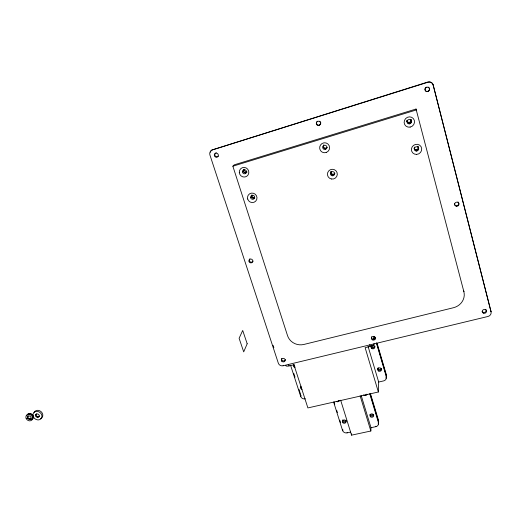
<?xml version="1.0" encoding="UTF-8"?>
<svg xmlns="http://www.w3.org/2000/svg" width="517" height="517" viewBox="0 0 517 517"><rect width="100%" height="100%" fill="white"/><g stroke="black" fill="none" stroke-linecap="round" stroke-linejoin="round"><path stroke-width="0.78" d="M285.804 365.345A3.826 1.28 -17.8 0 0 289.029 365.92L293.914 364.75L307.886 407.919L378.366 391.996L378.677 382.037L383.601 380.906A3.839 3.49 5.3 0 0 386.309 376.673L386.335 374.715L377.074 343.269M340.651 400.203L351.554 435.159L370.851 431.01L371.006 427.701L375.827 426.661A3.768 3.354 7.8 0 0 378.463 422.609L378.528 420.45L370.398 393.495M375.827 426.661L375.84 426.254M374.36 339.598L374.502 336.599L375.187 338.913M373.558 339.456L373.713 336.431M351.554 435.159L351.676 433.828M350.5 432.122L347.101 432.858L347.146 432.445M347.101 432.858A3.716 3.309 10.8 0 1 342.532 430.396L342.59 429.918M305.282 398.769L305.269 398.833A3.716 3.361 15 0 1 300.674 396.365L290.548 365.183M300.674 396.365L300.823 395.731M283.122 365.758L487.861 316.501A4.259 3.865 -9.9 0 0 491.047 311.764L433.162 84.988A4.627 4.362 -46.9 0 0 427.708 82.054L212.461 149.859A4.162 4.007 62.1 0 0 209.934 155.01L278.333 363.18A3.858 3.548 18.1 0 0 283.122 365.758L283.264 365.273M232.863 166.209L234.24 164.839L416.03 109.035L463.872 291.678A14.192 13.093 -8.7 0 1 453.415 307.738L303.867 344.458A13.209 12.298 15.7 0 1 287.542 335.675L232.863 166.209L416.275 109.966L416.03 109.035M212.461 149.859L427.824 82.281A4.64 4.375 -46.9 0 1 433.298 85.227M373.972 343.508L374.146 344.102A3.955 1.331 -15.8 0 1 370.23 346.422L365.118 347.65L378.366 391.996M433.162 84.988L491.047 311.764M273.099 345.362L273.855 347.663M293.772 373.371L295.007 377.164M298.942 389.288L300.661 394.6M288.531 364.382L289.029 365.92M334.04 401.89L334.757 404.178M336.67 410.265L337.388 412.553M339.785 420.166L340.503 422.454M333.652 402.155L342.532 430.396M361.273 395.776L371.006 427.701M360.11 395.802L370.851 431.01M370.114 393.741L378.496 421.523A3.755 3.348 7.8 0 1 378.134 424.063M369.771 393.799L378.463 422.609M369.707 344.645L370.23 346.422M368.085 346.455L378.677 382.037M371.529 345.421L371.981 346.952M378.114 367.632L378.567 369.17M374.999 337.246L375.452 338.784M376.809 343.398L386.322 375.691A3.832 3.483 5.2 0 1 385.941 378.328M376.324 342.765L386.309 376.673M463.872 291.678L463.549 290.444A14.133 13.041 -8.8 0 1 463.794 291.594M210.367 152.237A4.149 3.994 62.3 0 1 212.978 149.445M490.756 310.885A4.246 3.852 -10 0 1 490.859 311.583M485.851 309.399A2.12 1.926 -9.9 0 1 485.062 312.203A2.12 1.926 -9.9 0 1 482.115 311.279M218.394 156.102A2.074 1.997 62 0 1 215.13 155.83A2.074 1.997 62 0 1 216.313 152.761M253.065 261.079A1.984 1.894 29.2 0 1 250.125 261.776A1.984 1.894 29.2 0 1 249.931 258.791M319.79 121.191A2.152 2.113 -68 0 1 320.243 121.592M320.63 122.238A2.152 2.113 -68 0 1 319.525 124.959A2.152 2.113 -68 0 1 316.785 124.074A2.152 2.113 -68 0 1 317.496 121.23M285.416 359.606A1.926 1.771 17.9 0 1 283.032 360.86A1.926 1.771 17.9 0 1 281.739 358.481M428.128 87.082A2.307 2.178 -46.6 0 1 428.903 90.52A2.307 2.178 -46.6 0 1 425.349 90.553A2.307 2.178 -46.6 0 1 426.447 87.102M457.933 201.927A2.197 2.062 -22.9 0 1 458.54 204.512A2.197 2.062 -22.9 0 1 455.949 205.643A2.197 2.062 -22.9 0 1 454.456 203.446M375.439 337.278A2.003 1.848 4.3 0 1 373.19 339.191A2.003 1.848 4.3 0 1 371.529 336.78M254.629 197.733A1.945 1.9 43.9 0 1 251.792 195.155M254.668 197.397A1.945 1.894 44 0 1 251.973 195.116M246.829 171.67A1.958 1.913 56.7 0 1 244.373 169.272M246.829 172.09A1.971 1.919 56.3 0 1 244.005 172.2A1.971 1.919 56.3 0 1 244.024 169.343M334.745 173.415A2.003 1.984 -23 0 1 331.843 174.442A2.003 1.984 -23 0 1 331.365 171.431M334.79 173.189A2.003 1.978 -23.5 0 1 332.14 174.022A2.003 1.978 -23.5 0 1 331.229 171.431M326.977 147.481A2.029 2.01 -53.5 0 1 323.939 148.114A2.029 2.01 -53.5 0 1 323.888 145.012M327.009 147.313A2.023 2.003 -53.7 0 1 324.256 147.784A2.023 2.003 -53.7 0 1 323.713 145.044M417.852 146.608A2.12 2.023 -34.9 0 1 417.064 149.962A2.12 2.023 -34.9 0 1 414.24 148.095M414.395 147.371A2.12 2.023 -34.9 0 1 414.531 147.106M418.266 147.061A2.113 2.016 -35 0 1 416.696 149.633A2.113 2.016 -35 0 1 414.201 148.108A2.223 2.126 -34.9 0 0 417.096 150.059A2.223 2.126 -34.9 0 0 417.93 146.531M411.054 119.66A2.133 2.036 -42.4 0 1 409.483 122.277A2.133 2.036 -42.4 0 1 406.976 120.745M410.879 119.724A2.146 2.049 -42.2 0 1 410.634 122.426A2.146 2.049 -42.2 0 1 407.926 122.755A2.146 2.049 -42.2 0 1 407.267 120.164M34.019 412.766A4.75 4.033 36.9 0 1 41.205 411.745A4.75 4.033 36.9 0 1 40.436 418.692M39.57 416.023A1.906 1.616 36.9 0 1 36.978 416.456A1.906 1.616 36.9 0 1 36.494 413.852M37.224 417.006A3.089 2.624 36.9 0 1 37.037 416.896M35.427 414.485A3.089 2.624 36.9 0 1 35.414 414.285M26.819 415.545A3.554 3.012 37.2 0 1 32.119 414.363A3.554 3.012 37.2 0 1 31.705 419.675M31.285 418.137A1.9 1.609 37.2 0 1 28.765 418.46A1.9 1.609 37.2 0 1 28.196 415.952M27.608 414.847A3.083 2.611 37.2 0 1 32.106 414.899A3.083 2.611 37.2 0 1 31.802 419.138M30.865 419.403A3.083 2.611 37.2 0 1 27.227 416.495M246.906 172.148A2.068 2.016 56.3 0 1 243.94 172.271A2.068 2.016 56.3 0 1 243.959 169.266M334.783 173.583A2.107 2.081 -23 0 1 331.733 174.481A2.107 2.081 -23 0 1 331.287 171.366M254.571 197.888A2.042 1.99 43.9 0 1 251.637 195.226M410.963 119.66A2.249 2.152 -42.2 0 1 409.632 123.124A2.249 2.152 -42.2 0 1 406.982 120.72M301.159 395.938A3.703 3.354 15 0 1 301.017 395.647M294.923 366.398A1.868 1.713 16.2 0 1 293.585 364.711M294.36 364.976A1.861 1.713 16.2 0 1 294.134 364.698M301.618 388.028A1.855 1.687 15.2 0 1 300.642 386.516M386.335 374.715A3.819 3.47 5.2 0 1 385.953 377.345M374.896 346.203A1.932 1.777 4.9 0 1 372.66 347.909A1.932 1.777 4.9 0 1 371.135 345.589M374.689 346.151A1.926 1.777 4.8 0 1 371.122 345.543M381.507 368.343A1.919 1.751 5.2 0 1 379.678 370.366A1.919 1.751 5.2 0 1 377.714 368.395M381.397 368.395A1.913 1.745 5.1 0 1 377.927 368.388M343.075 430.163A3.709 3.302 10.8 0 1 342.9 429.879M346.144 420.967A1.861 1.661 10.8 0 1 343.928 422.143A1.861 1.661 10.8 0 1 342.532 420.095M346.125 420.231A1.855 1.661 10.8 0 1 342.771 420.082M338.829 400.391A1.868 1.687 11.2 0 1 338.383 400.636M378.528 420.45A3.742 3.341 7.7 0 1 378.166 422.977M366.398 394.206A1.894 1.713 7.8 0 1 365.79 394.458M373.688 414.925A1.881 1.68 7.8 0 1 369.985 414.408M373.539 414.304A1.874 1.68 7.8 0 1 370.392 414.369M295.039 367.419A1.874 1.719 16.2 0 1 293.643 364.666M302.102 389.249A1.861 1.693 15.3 0 1 301.107 386.18M339.326 400.404A1.874 1.693 11.2 0 1 336.354 401.399M367.064 394.245A1.894 1.713 7.9 0 1 363.69 394.781M247.178 343.747L243.701 351.87L239.106 338.292L242.706 330.453L247.178 343.747M483.46 313.173A2.126 1.932 -9.9 0 0 486.471 311.163A2.126 1.932 -9.9 0 0 483.143 309.838A2.126 1.932 -9.9 0 0 483.46 313.173M214.303 155.01A2.081 2.003 61.8 0 0 217.224 157.058A2.081 2.003 61.8 0 0 217.424 153.504A2.081 2.003 61.8 0 0 214.303 155.01M249.142 261.822A1.99 1.9 29.2 0 0 252.548 262.029A1.99 1.9 29.2 0 0 250.907 259.049A1.99 1.9 29.2 0 0 249.142 261.822M319.668 125.095A2.158 2.12 -68.1 0 0 319.312 121.385A2.158 2.12 -68.1 0 0 316.314 123.595A2.158 2.12 -68.1 0 0 319.668 125.095M281.791 361.209A1.932 1.777 17.9 0 0 285.061 360.801A1.932 1.777 17.9 0 0 282.909 358.339A1.932 1.777 17.9 0 0 281.791 361.209M427.753 91.599A2.314 2.184 -46.6 0 0 428.987 87.832A2.314 2.184 -46.6 0 0 425.174 88.834A2.314 2.184 -46.6 0 0 427.753 91.599M456.388 206.283A2.204 2.068 -22.8 0 0 458.876 203.459A2.204 2.068 -22.8 0 0 455.173 202.916A2.204 2.068 -22.8 0 0 456.388 206.283M372.24 339.779A2.01 1.855 4.4 0 0 375.394 338.467A2.01 1.855 4.4 0 0 372.55 336.58A2.01 1.855 4.4 0 0 372.24 339.779M33.385 416.87A4.763 4.046 36.9 0 0 41.192 418.596A4.763 4.046 36.9 0 0 37.799 411.429A4.763 4.046 36.9 0 0 33.385 416.87M35.822 416.12A1.906 1.616 36.9 0 0 38.943 416.831A1.906 1.616 36.9 0 0 37.605 413.962A1.906 1.616 36.9 0 0 35.822 416.12M26.186 418.57A3.567 3.012 37.2 0 0 32.022 419.862A3.567 3.012 37.2 0 0 29.463 414.505A3.567 3.012 37.2 0 0 26.186 418.57M27.595 418.13A1.9 1.609 37.2 0 0 30.703 418.841A1.9 1.609 37.2 0 0 29.366 415.978A1.9 1.609 37.2 0 0 27.595 418.13M242.447 171.864A2.081 2.029 55.9 0 0 245.633 173.486A2.081 2.029 55.9 0 0 245.368 169.919A2.081 2.029 55.9 0 0 242.447 171.864M332.173 175.767A2.12 2.094 -21.9 0 0 334.518 172.956A2.12 2.094 -21.9 0 0 330.906 172.368A2.12 2.094 -21.9 0 0 332.173 175.767M325.51 149.361A2.139 2.12 -53.2 0 0 326.214 145.723A2.139 2.12 -53.2 0 0 322.731 146.964A2.139 2.12 -53.2 0 0 325.51 149.361M250.693 197.798A2.055 2.003 43.6 0 0 254.112 198.715A2.055 2.003 43.6 0 0 253.117 195.323A2.055 2.003 43.6 0 0 250.693 197.798M416.515 151.087A2.236 2.139 -34.6 0 0 418.382 147.733A2.236 2.139 -34.6 0 0 414.563 147.94A2.236 2.139 -34.6 0 0 416.515 151.087M409.626 123.854A2.262 2.165 -42 0 0 410.996 120.222A2.262 2.165 -42 0 0 407.196 120.997A2.262 2.165 -42 0 0 409.626 123.854M239.293 172.471A4.866 4.743 55.7 0 0 246.751 176.284A4.866 4.743 55.7 0 0 246.131 167.928A4.866 4.743 55.7 0 0 239.293 172.471M416.637 154.409A5.235 5.002 -34.5 0 0 421.006 146.563A5.235 5.002 -34.5 0 0 412.068 147.048A5.235 5.002 -34.5 0 0 416.637 154.409M331.52 179.018A4.95 4.899 -21.4 0 0 337.006 172.452A4.95 4.899 -21.4 0 0 328.566 171.069A4.95 4.899 -21.4 0 0 331.52 179.018M247.682 199.039A4.808 4.685 43.5 0 0 255.682 201.184A4.808 4.685 43.5 0 0 253.362 193.242A4.808 4.685 43.5 0 0 247.682 199.039M410.155 127.092A5.299 5.06 -41.9 0 0 413.367 118.587A5.299 5.06 -41.9 0 0 404.481 120.403A5.299 5.06 -41.9 0 0 410.155 127.092M326.246 152.463A5.008 4.957 -53 0 0 327.888 143.952A5.008 4.957 -53 0 0 319.739 146.854A5.008 4.957 -53 0 0 326.246 152.463M371.781 348.49A1.932 1.784 4.9 0 0 374.844 347.288A1.932 1.784 4.9 0 0 372.15 345.427A1.932 1.784 4.9 0 0 371.781 348.49M378.45 370.973A1.926 1.751 5.2 0 0 381.501 369.81A1.926 1.751 5.2 0 0 378.825 367.962A1.926 1.751 5.2 0 0 378.45 370.973M342.958 422.783A1.861 1.667 10.9 0 0 346.028 422.04A1.861 1.667 10.9 0 0 343.663 419.985A1.861 1.667 10.9 0 0 342.958 422.783M370.624 416.831A1.887 1.687 7.9 0 0 373.675 415.875A1.887 1.687 7.9 0 0 371.148 413.955A1.887 1.687 7.9 0 0 370.624 416.831"/></g></svg>
